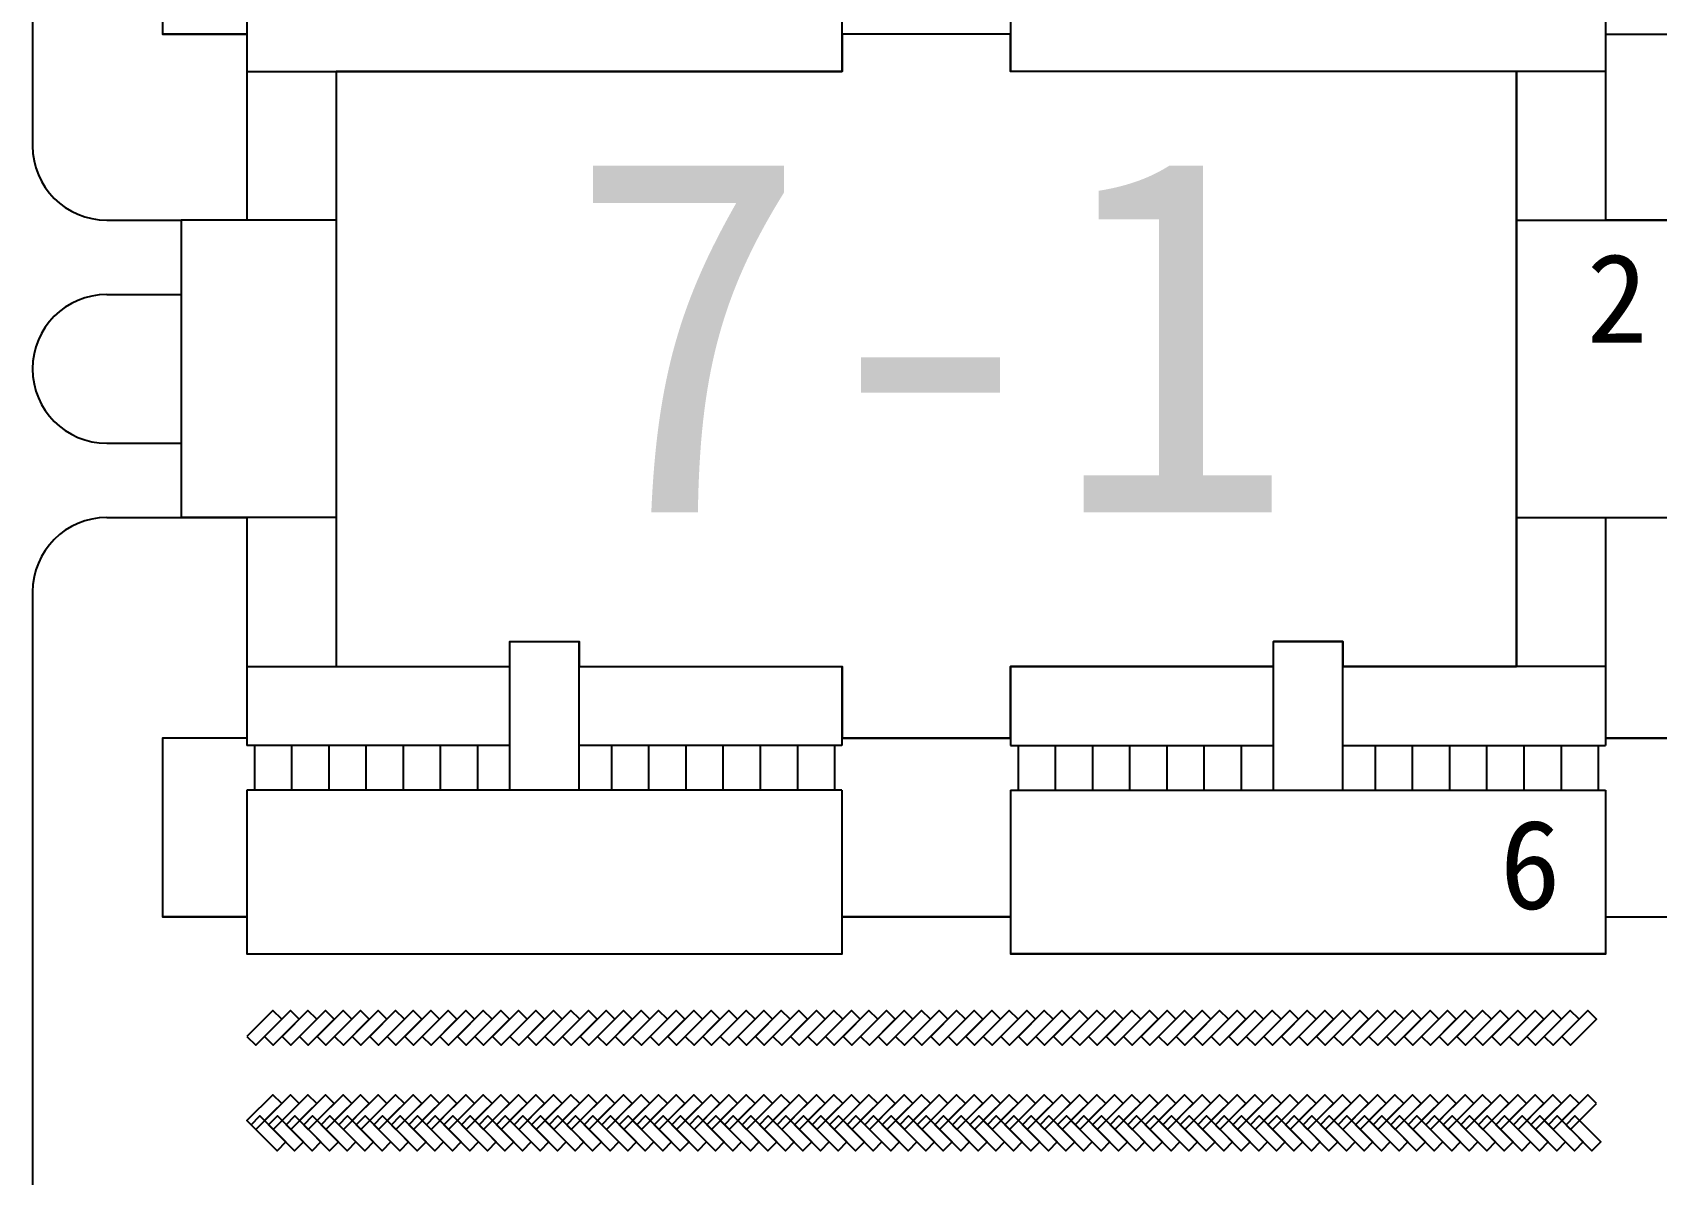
# Model space of a CAD drawing. Extents: x 39009873 to 40242873, y -38938004 to -37205504.
# Drawn here: x 39335197 to 39400697, y -38193642 to -38147569 of the extents above; entities that cross this region are included whole.
import ezdxf

# ---------------------------------------------------------------- set-up
doc = ezdxf.new("R2010")
doc.units = 0
doc.header["$LTSCALE"] = 1000
doc.header["$MEASUREMENT"] = 0
for name, color, linetype in [('1-CEG', 220, 'CONTINUOUS'), ('PUB_TEXT', 4, 'CONTINUOUS'), ('人行道', 251, 'CONTINUOUS'), ('地面非机动车', 2, 'CONTINUOUS'), ('建筑屋顶', 2, 'CONTINUOUS'), ('建筑轮廓', 254, 'CONTINUOUS')]:
    doc.layers.add(name, color=color, linetype=linetype)
doc.styles.add('-黑体', font='SIMHEI.TTF')

# ---------------------------------------------------------------- blocks, each defined once
blk = doc.blocks.new('333')
at = {"layer": '建筑屋顶', "linetype": 'Continuous', "ltscale": 10}
for p, q in [((-280647, 1070561), (-277847, 1070561)), ((-280647, 1064561), (-280647, 1070561)), ((-277847, 1064561), (-277847, 1070561)), ((-247047, 1070561), (-249847, 1070561)), ((-249847, 1064561), (-249847, 1070561)), ((-247047, 1064561), (-247047, 1070561)), ((-291247, 1069561), (-280647, 1069561)), ((-291247, 1069561), (-291247, 1066361)), ((-277847, 1069561), (-267247, 1069561)), ((-267247, 1069561), (-267247, 1066361)), ((-249847, 1069561), (-260447, 1069561)), ((-260447, 1069561), (-260447, 1066361)), ((-236447, 1069561), (-247047, 1069561)), ((-236447, 1069561), (-236447, 1066361)), ((-294647, 1066661), (-294647, 1059461)), ((-291247, 1066661), (-294647, 1066661)), ((-280647, 1066361), (-291247, 1066361)), ((-290947, 1066361), (-290947, 1064561)), ((-289447, 1066361), (-289447, 1064561)), ((-287947, 1066361), (-287947, 1064561)), ((-286447, 1066361), (-286447, 1064561)), ((-284947, 1066361), (-284947, 1064561)), ((-283447, 1066361), (-283447, 1064561)), ((-281947, 1066361), (-281947, 1064561)), ((-267247, 1066361), (-277847, 1066361)), ((-276547, 1066361), (-276547, 1064561)), ((-275047, 1066361), (-275047, 1064561)), ((-273547, 1066361), (-273547, 1064561)), ((-272047, 1066361), (-272047, 1064561)), ((-270547, 1066361), (-270547, 1064561)), ((-269047, 1066361), (-269047, 1064561)), ((-267547, 1066361), (-267547, 1064561)), ((-260447, 1066661), (-267247, 1066661)), ((-260447, 1066361), (-249847, 1066361)), ((-260147, 1066361), (-260147, 1064561)), ((-258647, 1066361), (-258647, 1064561)), ((-257147, 1066361), (-257147, 1064561)), ((-255647, 1066361), (-255647, 1064561)), ((-254147, 1066361), (-254147, 1064561)), ((-252647, 1066361), (-252647, 1064561)), ((-251147, 1066361), (-251147, 1064561)), ((-247047, 1066361), (-236447, 1066361)), ((-245747, 1066361), (-245747, 1064561)), ((-244247, 1066361), (-244247, 1064561)), ((-242747, 1066361), (-242747, 1064561)), ((-241247, 1066361), (-241247, 1064561)), ((-239747, 1066361), (-239747, 1064561)), ((-238247, 1066361), (-238247, 1064561)), ((-236747, 1066361), (-236747, 1064561)), ((-236447, 1066661), (-233047, 1066661)), ((-233047, 1066661), (-233047, 1059461)), ((-267247, 1064561), (-291247, 1064561)), ((-291247, 1064561), (-291247, 1051961)), ((-267247, 1064561), (-267247, 1057961)), ((-260447, 1064561), (-236447, 1064561)), ((-260447, 1064561), (-260447, 1057961)), ((-236447, 1064561), (-236447, 1051961)), ((-291247, 1059461), (-294647, 1059461)), ((-260447, 1059461), (-267247, 1059461)), ((-236447, 1059461), (-233047, 1059461)), ((-291247, 1057961), (-267247, 1057961)), ((-287647, 1057961), (-287647, 1033961)), ((-236447, 1057961), (-260447, 1057961)), ((-240047, 1057961), (-240047, 1033961)), ((-293897, 1051961), (-293897, 1039961)), ((-287647, 1051961), (-293897, 1051961)), ((-240047, 1051961), (-233797, 1051961)), ((-233797, 1051961), (-233797, 1039961)), ((-287647, 1039961), (-293897, 1039961)), ((-291247, 1039961), (-291247, 1030761)), ((-240047, 1039961), (-233797, 1039961)), ((-236447, 1039961), (-236447, 1030761)), ((-280647, 1034961), (-277847, 1034961)), ((-280647, 1028961), (-280647, 1034961)), ((-277847, 1028961), (-277847, 1034961)), ((-247047, 1034961), (-249847, 1034961)), ((-249847, 1028961), (-249847, 1034961)), ((-247047, 1028961), (-247047, 1034961)), ((-291247, 1033961), (-280647, 1033961)), ((-277847, 1033961), (-267247, 1033961)), ((-267247, 1033961), (-267247, 1030761)), ((-249847, 1033961), (-260447, 1033961)), ((-260447, 1033961), (-260447, 1030761)), ((-236447, 1033961), (-247047, 1033961)), ((-294647, 1031061), (-294647, 1023861)), ((-291247, 1031061), (-294647, 1031061)), ((-260447, 1031061), (-267247, 1031061)), ((-236447, 1031061), (-233047, 1031061)), ((-233047, 1031061), (-233047, 1023861)), ((-280647, 1030761), (-291247, 1030761)), ((-290947, 1030761), (-290947, 1028961)), ((-289447, 1030761), (-289447, 1028961)), ((-287947, 1030761), (-287947, 1028961)), ((-286447, 1030761), (-286447, 1028961)), ((-284947, 1030761), (-284947, 1028961)), ((-283447, 1030761), (-283447, 1028961)), ((-281947, 1030761), (-281947, 1028961)), ((-267247, 1030761), (-277847, 1030761)), ((-276547, 1030761), (-276547, 1028961)), ((-275047, 1030761), (-275047, 1028961)), ((-273547, 1030761), (-273547, 1028961)), ((-272047, 1030761), (-272047, 1028961)), ((-270547, 1030761), (-270547, 1028961)), ((-269047, 1030761), (-269047, 1028961)), ((-267547, 1030761), (-267547, 1028961)), ((-260447, 1030761), (-249847, 1030761)), ((-260147, 1030761), (-260147, 1028961)), ((-258647, 1030761), (-258647, 1028961)), ((-257147, 1030761), (-257147, 1028961)), ((-255647, 1030761), (-255647, 1028961)), ((-254147, 1030761), (-254147, 1028961)), ((-252647, 1030761), (-252647, 1028961)), ((-251147, 1030761), (-251147, 1028961)), ((-247047, 1030761), (-236447, 1030761)), ((-245747, 1030761), (-245747, 1028961)), ((-244247, 1030761), (-244247, 1028961)), ((-242747, 1030761), (-242747, 1028961)), ((-241247, 1030761), (-241247, 1028961)), ((-239747, 1030761), (-239747, 1028961)), ((-238247, 1030761), (-238247, 1028961)), ((-236747, 1030761), (-236747, 1028961)), ((-267247, 1028961), (-291247, 1028961)), ((-291247, 1028961), (-291247, 1022361)), ((-267247, 1028961), (-267247, 1022361)), ((-260447, 1028961), (-236447, 1028961)), ((-260447, 1028961), (-260447, 1022361)), ((-236447, 1028961), (-236447, 1022361)), ((-291247, 1023861), (-294647, 1023861)), ((-260447, 1023861), (-267247, 1023861)), ((-236447, 1023861), (-233047, 1023861)), ((-291247, 1022361), (-267247, 1022361)), ((-236447, 1022361), (-260447, 1022361))]:
    blk.add_line(p, q, dxfattribs=at)

msp = doc.modelspace()

# ---------------------------------------------------------------- linework, layer by layer
at = {"layer": '人行道'}
for p, q in [((39335197, -38098941), (39335197, -38152141)), ((39338197, -38155141), (39341197, -38155141)), ((39338197, -38158141), (39341197, -38158141)), ((39335197, -38161141), (39335197, -38161141)), ((39338197, -38164141), (39341197, -38164141)), ((39338197, -38167141), (39341197, -38167141)), ((39335197, -38170141), (39335197, -38238341))]:
    msp.add_line(p, q, dxfattribs=at)
for centre, start, end in [((39338197, -38152141), 180, 270), ((39338197, -38161141), 90, 180), ((39338197, -38161141), 180, 270), ((39338197, -38170141), 90, 180)]:
    msp.add_arc(centre, 3000, start, end, dxfattribs=at)
at = {"layer": '地面非机动车', "linetype": 'Continuous', "ltscale": 10}
for points in [[(39343847, -38188068), (39344200, -38188421), (39345247, -38187375), (39344893, -38187021)], [(39344554, -38188068), (39344907, -38188421), (39345954, -38187375), (39345600, -38187021)], [(39345261, -38188068), (39345614, -38188421), (39346661, -38187375), (39346307, -38187021)], [(39345968, -38188068), (39346321, -38188421), (39347368, -38187375), (39347014, -38187021)], [(39346675, -38188068), (39347029, -38188421), (39348075, -38187375), (39347721, -38187021)], [(39347382, -38188068), (39347736, -38188421), (39348782, -38187375), (39348429, -38187021)], [(39348089, -38188068), (39348443, -38188421), (39349489, -38187375), (39349136, -38187021)], [(39348796, -38188068), (39349150, -38188421), (39350196, -38187375), (39349843, -38187021)], [(39349503, -38188068), (39349857, -38188421), (39350903, -38187375), (39350550, -38187021)], [(39350210, -38188068), (39350564, -38188421), (39351610, -38187375), (39351257, -38187021)], [(39350918, -38188068), (39351271, -38188421), (39352318, -38187375), (39351964, -38187021)], [(39351625, -38188068), (39351978, -38188421), (39353025, -38187375), (39352671, -38187021)], [(39352332, -38188068), (39352685, -38188421), (39353732, -38187375), (39353378, -38187021)], [(39353039, -38188068), (39353392, -38188421), (39354439, -38187375), (39354085, -38187021)], [(39353746, -38188068), (39354100, -38188421), (39355146, -38187375), (39354792, -38187021)], [(39354453, -38188068), (39354807, -38188421), (39355853, -38187375), (39355500, -38187021)], [(39355160, -38188068), (39355514, -38188421), (39356560, -38187375), (39356207, -38187021)], [(39355867, -38188068), (39356221, -38188421), (39357267, -38187375), (39356914, -38187021)], [(39356574, -38188068), (39356928, -38188421), (39357974, -38187375), (39357621, -38187021)], [(39357282, -38188068), (39357635, -38188421), (39358682, -38187375), (39358328, -38187021)], [(39357989, -38188068), (39358342, -38188421), (39359389, -38187375), (39359035, -38187021)], [(39358696, -38188068), (39359049, -38188421), (39360096, -38187375), (39359742, -38187021)], [(39359403, -38188068), (39359756, -38188421), (39360803, -38187375), (39360449, -38187021)], [(39360110, -38188068), (39360464, -38188421), (39361510, -38187375), (39361156, -38187021)], [(39360817, -38188068), (39361171, -38188421), (39362217, -38187375), (39361864, -38187021)], [(39361524, -38188068), (39361878, -38188421), (39362924, -38187375), (39362571, -38187021)], [(39362231, -38188068), (39362585, -38188421), (39363631, -38187375), (39363278, -38187021)], [(39362938, -38188068), (39363292, -38188421), (39364338, -38187375), (39363985, -38187021)], [(39363646, -38188068), (39363999, -38188421), (39365046, -38187375), (39364692, -38187021)], [(39364353, -38188068), (39364706, -38188421), (39365753, -38187375), (39365399, -38187021)], [(39365060, -38188068), (39365413, -38188421), (39366460, -38187375), (39366106, -38187021)], [(39365767, -38188068), (39366120, -38188421), (39367167, -38187375), (39366813, -38187021)], [(39366474, -38188068), (39366828, -38188421), (39367874, -38187375), (39367520, -38187021)], [(39367181, -38188068), (39367535, -38188421), (39368581, -38187375), (39368228, -38187021)], [(39367888, -38188068), (39368242, -38188421), (39369288, -38187375), (39368935, -38187021)], [(39368595, -38188068), (39368949, -38188421), (39369995, -38187375), (39369642, -38187021)], [(39369302, -38188068), (39369656, -38188421), (39370702, -38187375), (39370349, -38187021)], [(39370009, -38188068), (39370363, -38188421), (39371409, -38187375), (39371056, -38187021)], [(39370717, -38188068), (39371070, -38188421), (39372117, -38187375), (39371763, -38187021)], [(39371424, -38188068), (39371777, -38188421), (39372824, -38187375), (39372470, -38187021)], [(39372131, -38188068), (39372484, -38188421), (39373531, -38187375), (39373177, -38187021)], [(39372838, -38188068), (39373191, -38188421), (39374238, -38187375), (39373884, -38187021)], [(39373545, -38188068), (39373899, -38188421), (39374945, -38187375), (39374591, -38187021)], [(39374252, -38188068), (39374606, -38188421), (39375652, -38187375), (39375299, -38187021)], [(39374959, -38188068), (39375313, -38188421), (39376359, -38187375), (39376006, -38187021)], [(39375666, -38188068), (39376020, -38188421), (39377066, -38187375), (39376713, -38187021)], [(39376373, -38188068), (39376727, -38188421), (39377773, -38187375), (39377420, -38187021)], [(39377081, -38188068), (39377434, -38188421), (39378481, -38187375), (39378127, -38187021)], [(39377788, -38188068), (39378141, -38188421), (39379188, -38187375), (39378834, -38187021)], [(39378495, -38188068), (39378848, -38188421), (39379895, -38187375), (39379541, -38187021)], [(39379202, -38188068), (39379555, -38188421), (39380602, -38187375), (39380248, -38187021)], [(39379909, -38188068), (39380263, -38188421), (39381309, -38187375), (39380955, -38187021)], [(39380616, -38188068), (39380970, -38188421), (39382016, -38187375), (39381663, -38187021)], [(39381323, -38188068), (39381677, -38188421), (39382723, -38187375), (39382370, -38187021)], [(39382030, -38188068), (39382384, -38188421), (39383430, -38187375), (39383077, -38187021)], [(39382737, -38188068), (39383091, -38188421), (39384137, -38187375), (39383784, -38187021)], [(39383445, -38188068), (39383798, -38188421), (39384845, -38187375), (39384491, -38187021)], [(39384152, -38188068), (39384505, -38188421), (39385552, -38187375), (39385198, -38187021)], [(39384859, -38188068), (39385212, -38188421), (39386259, -38187375), (39385905, -38187021)], [(39385566, -38188068), (39385919, -38188421), (39386966, -38187375), (39386612, -38187021)], [(39386273, -38188068), (39386626, -38188421), (39387673, -38187375), (39387319, -38187021)], [(39386980, -38188068), (39387334, -38188421), (39388380, -38187375), (39388026, -38187021)], [(39387687, -38188068), (39388041, -38188421), (39389087, -38187375), (39388734, -38187021)], [(39388394, -38188068), (39388748, -38188421), (39389794, -38187375), (39389441, -38187021)], [(39389101, -38188068), (39389455, -38188421), (39390501, -38187375), (39390148, -38187021)], [(39389808, -38188068), (39390162, -38188421), (39391208, -38187375), (39390855, -38187021)], [(39390516, -38188068), (39390869, -38188421), (39391916, -38187375), (39391562, -38187021)], [(39391223, -38188068), (39391576, -38188421), (39392623, -38187375), (39392269, -38187021)], [(39391930, -38188068), (39392283, -38188421), (39393330, -38187375), (39392976, -38187021)], [(39392637, -38188068), (39392990, -38188421), (39394037, -38187375), (39393683, -38187021)], [(39393344, -38188068), (39393698, -38188421), (39394744, -38187375), (39394390, -38187021)], [(39394051, -38188068), (39394405, -38188421), (39395451, -38187375), (39395098, -38187021)], [(39394758, -38188068), (39395112, -38188421), (39396158, -38187375), (39395805, -38187021)], [(39395465, -38188068), (39395819, -38188421), (39396865, -38187375), (39396512, -38187021)], [(39396172, -38188068), (39396526, -38188421), (39397572, -38187375), (39397219, -38187021)], [(39396880, -38188068), (39397233, -38188421), (39398280, -38187375), (39397926, -38187021)], [(39345247, -38190775), (39344893, -38190421), (39343847, -38191468), (39344200, -38191821)], [(39345954, -38190775), (39345600, -38190421), (39344554, -38191468), (39344907, -38191821)], [(39346661, -38190775), (39346307, -38190421), (39345261, -38191468), (39345614, -38191821)], [(39347368, -38190775), (39347014, -38190421), (39345968, -38191468), (39346321, -38191821)], [(39348075, -38190775), (39347721, -38190421), (39346675, -38191468), (39347029, -38191821)], [(39348782, -38190775), (39348429, -38190421), (39347382, -38191468), (39347736, -38191821)], [(39349489, -38190775), (39349136, -38190421), (39348089, -38191468), (39348443, -38191821)], [(39350196, -38190775), (39349843, -38190421), (39348796, -38191468), (39349150, -38191821)], [(39350903, -38190775), (39350550, -38190421), (39349503, -38191468), (39349857, -38191821)], [(39351610, -38190775), (39351257, -38190421), (39350210, -38191468), (39350564, -38191821)], [(39352318, -38190775), (39351964, -38190421), (39350918, -38191468), (39351271, -38191821)], [(39353025, -38190775), (39352671, -38190421), (39351625, -38191468), (39351978, -38191821)], [(39353732, -38190775), (39353378, -38190421), (39352332, -38191468), (39352685, -38191821)], [(39354439, -38190775), (39354085, -38190421), (39353039, -38191468), (39353392, -38191821)], [(39355146, -38190775), (39354792, -38190421), (39353746, -38191468), (39354100, -38191821)], [(39355146, -38190775), (39354792, -38190421), (39353746, -38191468), (39354100, -38191821)], [(39355853, -38190775), (39355500, -38190421), (39354453, -38191468), (39354807, -38191821)], [(39356560, -38190775), (39356207, -38190421), (39355160, -38191468), (39355514, -38191821)], [(39357267, -38190775), (39356914, -38190421), (39355867, -38191468), (39356221, -38191821)], [(39357974, -38190775), (39357621, -38190421), (39356574, -38191468), (39356928, -38191821)], [(39358682, -38190775), (39358328, -38190421), (39357282, -38191468), (39357635, -38191821)], [(39359389, -38190775), (39359035, -38190421), (39357989, -38191468), (39358342, -38191821)], [(39360096, -38190775), (39359742, -38190421), (39358696, -38191468), (39359049, -38191821)], [(39360803, -38190775), (39360449, -38190421), (39359403, -38191468), (39359756, -38191821)], [(39361510, -38190775), (39361156, -38190421), (39360110, -38191468), (39360464, -38191821)], [(39362217, -38190775), (39361864, -38190421), (39360817, -38191468), (39361171, -38191821)], [(39362924, -38190775), (39362571, -38190421), (39361524, -38191468), (39361878, -38191821)], [(39363631, -38190775), (39363278, -38190421), (39362231, -38191468), (39362585, -38191821)], [(39364338, -38190775), (39363985, -38190421), (39362938, -38191468), (39363292, -38191821)], [(39364338, -38190775), (39363985, -38190421), (39362938, -38191468), (39363292, -38191821)], [(39365046, -38190775), (39364692, -38190421), (39363646, -38191468), (39363999, -38191821)], [(39365753, -38190775), (39365399, -38190421), (39364353, -38191468), (39364706, -38191821)], [(39366460, -38190775), (39366106, -38190421), (39365060, -38191468), (39365413, -38191821)], [(39367167, -38190775), (39366813, -38190421), (39365767, -38191468), (39366120, -38191821)], [(39367874, -38190775), (39367520, -38190421), (39366474, -38191468), (39366828, -38191821)], [(39368581, -38190775), (39368228, -38190421), (39367181, -38191468), (39367535, -38191821)], [(39369288, -38190775), (39368935, -38190421), (39367888, -38191468), (39368242, -38191821)], [(39369995, -38190775), (39369642, -38190421), (39368595, -38191468), (39368949, -38191821)], [(39370702, -38190775), (39370349, -38190421), (39369302, -38191468), (39369656, -38191821)], [(39371409, -38190775), (39371056, -38190421), (39370009, -38191468), (39370363, -38191821)], [(39372117, -38190775), (39371763, -38190421), (39370717, -38191468), (39371070, -38191821)], [(39372824, -38190775), (39372470, -38190421), (39371424, -38191468), (39371777, -38191821)], [(39373531, -38190775), (39373177, -38190421), (39372131, -38191468), (39372484, -38191821)], [(39373531, -38190775), (39373177, -38190421), (39372131, -38191468), (39372484, -38191821)], [(39374238, -38190775), (39373884, -38190421), (39372838, -38191468), (39373191, -38191821)], [(39374945, -38190775), (39374591, -38190421), (39373545, -38191468), (39373899, -38191821)], [(39375652, -38190775), (39375299, -38190421), (39374252, -38191468), (39374606, -38191821)], [(39376359, -38190775), (39376006, -38190421), (39374959, -38191468), (39375313, -38191821)], [(39377066, -38190775), (39376713, -38190421), (39375666, -38191468), (39376020, -38191821)], [(39377773, -38190775), (39377420, -38190421), (39376373, -38191468), (39376727, -38191821)], [(39378481, -38190775), (39378127, -38190421), (39377081, -38191468), (39377434, -38191821)], [(39379188, -38190775), (39378834, -38190421), (39377788, -38191468), (39378141, -38191821)], [(39379895, -38190775), (39379541, -38190421), (39378495, -38191468), (39378848, -38191821)], [(39380602, -38190775), (39380248, -38190421), (39379202, -38191468), (39379555, -38191821)], [(39381309, -38190775), (39380955, -38190421), (39379909, -38191468), (39380263, -38191821)], [(39382016, -38190775), (39381663, -38190421), (39380616, -38191468), (39380970, -38191821)], [(39382723, -38190775), (39382370, -38190421), (39381323, -38191468), (39381677, -38191821)], [(39382723, -38190775), (39382370, -38190421), (39381323, -38191468), (39381677, -38191821)], [(39383430, -38190775), (39383077, -38190421), (39382030, -38191468), (39382384, -38191821)], [(39384137, -38190775), (39383784, -38190421), (39382737, -38191468), (39383091, -38191821)], [(39384845, -38190775), (39384491, -38190421), (39383445, -38191468), (39383798, -38191821)], [(39385552, -38190775), (39385198, -38190421), (39384152, -38191468), (39384505, -38191821)], [(39386259, -38190775), (39385905, -38190421), (39384859, -38191468), (39385212, -38191821)], [(39386966, -38190775), (39386612, -38190421), (39385566, -38191468), (39385919, -38191821)], [(39387673, -38190775), (39387319, -38190421), (39386273, -38191468), (39386626, -38191821)], [(39388380, -38190775), (39388026, -38190421), (39386980, -38191468), (39387334, -38191821)], [(39389087, -38190775), (39388734, -38190421), (39387687, -38191468), (39388041, -38191821)], [(39389794, -38190775), (39389441, -38190421), (39388394, -38191468), (39388748, -38191821)], [(39390501, -38190775), (39390148, -38190421), (39389101, -38191468), (39389455, -38191821)], [(39391208, -38190775), (39390855, -38190421), (39389808, -38191468), (39390162, -38191821)], [(39391916, -38190775), (39391562, -38190421), (39390516, -38191468), (39390869, -38191821)], [(39392623, -38190775), (39392269, -38190421), (39391223, -38191468), (39391576, -38191821)], [(39393330, -38190775), (39392976, -38190421), (39391930, -38191468), (39392283, -38191821)], [(39394037, -38190775), (39393683, -38190421), (39392637, -38191468), (39392990, -38191821)], [(39394744, -38190775), (39394390, -38190421), (39393344, -38191468), (39393698, -38191821)], [(39395451, -38190775), (39395098, -38190421), (39394051, -38191468), (39394405, -38191821)], [(39396158, -38190775), (39395805, -38190421), (39394758, -38191468), (39395112, -38191821)], [(39396865, -38190775), (39396512, -38190421), (39395465, -38191468), (39395819, -38191821)], [(39397572, -38190775), (39397219, -38190421), (39396172, -38191468), (39396526, -38191821)], [(39398280, -38190775), (39397926, -38190421), (39396880, -38191468), (39397233, -38191821)], [(39344014, -38191635), (39344367, -38191281), (39345414, -38192328), (39345060, -38192681)], [(39344721, -38191635), (39345074, -38191281), (39346121, -38192328), (39345767, -38192681)], [(39345428, -38191635), (39345781, -38191281), (39346828, -38192328), (39346474, -38192681)], [(39346135, -38191635), (39346489, -38191281), (39347535, -38192328), (39347181, -38192681)], [(39346842, -38191635), (39347196, -38191281), (39348242, -38192328), (39347889, -38192681)], [(39347549, -38191635), (39347903, -38191281), (39348949, -38192328), (39348596, -38192681)], [(39348256, -38191635), (39348610, -38191281), (39349656, -38192328), (39349303, -38192681)], [(39348963, -38191635), (39349317, -38191281), (39350363, -38192328), (39350010, -38192681)], [(39349670, -38191635), (39350024, -38191281), (39351070, -38192328), (39350717, -38192681)], [(39350378, -38191635), (39350731, -38191281), (39351778, -38192328), (39351424, -38192681)], [(39351085, -38191635), (39351438, -38191281), (39352485, -38192328), (39352131, -38192681)], [(39351792, -38191635), (39352145, -38191281), (39353192, -38192328), (39352838, -38192681)], [(39352499, -38191635), (39352852, -38191281), (39353899, -38192328), (39353545, -38192681)], [(39353206, -38191635), (39353560, -38191281), (39354606, -38192328), (39354252, -38192681)], [(39353913, -38191635), (39354267, -38191281), (39355313, -38192328), (39354960, -38192681)], [(39354620, -38191635), (39354974, -38191281), (39356020, -38192328), (39355667, -38192681)], [(39355327, -38191635), (39355681, -38191281), (39356727, -38192328), (39356374, -38192681)], [(39356034, -38191635), (39356388, -38191281), (39357434, -38192328), (39357081, -38192681)], [(39356742, -38191635), (39357095, -38191281), (39358142, -38192328), (39357788, -38192681)], [(39357449, -38191635), (39357802, -38191281), (39358849, -38192328), (39358495, -38192681)], [(39358156, -38191635), (39358509, -38191281), (39359556, -38192328), (39359202, -38192681)], [(39358863, -38191635), (39359216, -38191281), (39360263, -38192328), (39359909, -38192681)], [(39359570, -38191635), (39359924, -38191281), (39360970, -38192328), (39360616, -38192681)], [(39360277, -38191635), (39360631, -38191281), (39361677, -38192328), (39361324, -38192681)], [(39360984, -38191635), (39361338, -38191281), (39362384, -38192328), (39362031, -38192681)], [(39361691, -38191635), (39362045, -38191281), (39363091, -38192328), (39362738, -38192681)], [(39362398, -38191635), (39362752, -38191281), (39363798, -38192328), (39363445, -38192681)], [(39363106, -38191635), (39363459, -38191281), (39364506, -38192328), (39364152, -38192681)], [(39363813, -38191635), (39364166, -38191281), (39365213, -38192328), (39364859, -38192681)], [(39364520, -38191635), (39364873, -38191281), (39365920, -38192328), (39365566, -38192681)], [(39365227, -38191635), (39365580, -38191281), (39366627, -38192328), (39366273, -38192681)], [(39365934, -38191635), (39366288, -38191281), (39367334, -38192328), (39366980, -38192681)], [(39366641, -38191635), (39366995, -38191281), (39368041, -38192328), (39367688, -38192681)], [(39367348, -38191635), (39367702, -38191281), (39368748, -38192328), (39368395, -38192681)], [(39368055, -38191635), (39368409, -38191281), (39369455, -38192328), (39369102, -38192681)], [(39368762, -38191635), (39369116, -38191281), (39370162, -38192328), (39369809, -38192681)], [(39369469, -38191635), (39369823, -38191281), (39370869, -38192328), (39370516, -38192681)], [(39370177, -38191635), (39370530, -38191281), (39371577, -38192328), (39371223, -38192681)], [(39370884, -38191635), (39371237, -38191281), (39372284, -38192328), (39371930, -38192681)], [(39371591, -38191635), (39371944, -38191281), (39372991, -38192328), (39372637, -38192681)], [(39372298, -38191635), (39372651, -38191281), (39373698, -38192328), (39373344, -38192681)], [(39373005, -38191635), (39373359, -38191281), (39374405, -38192328), (39374051, -38192681)], [(39373712, -38191635), (39374066, -38191281), (39375112, -38192328), (39374759, -38192681)], [(39374419, -38191635), (39374773, -38191281), (39375819, -38192328), (39375466, -38192681)], [(39375126, -38191635), (39375480, -38191281), (39376526, -38192328), (39376173, -38192681)], [(39375833, -38191635), (39376187, -38191281), (39377233, -38192328), (39376880, -38192681)], [(39376541, -38191635), (39376894, -38191281), (39377941, -38192328), (39377587, -38192681)], [(39377248, -38191635), (39377601, -38191281), (39378648, -38192328), (39378294, -38192681)], [(39377955, -38191635), (39378308, -38191281), (39379355, -38192328), (39379001, -38192681)], [(39378662, -38191635), (39379015, -38191281), (39380062, -38192328), (39379708, -38192681)], [(39379369, -38191635), (39379723, -38191281), (39380769, -38192328), (39380415, -38192681)], [(39380076, -38191635), (39380430, -38191281), (39381476, -38192328), (39381123, -38192681)], [(39380783, -38191635), (39381137, -38191281), (39382183, -38192328), (39381830, -38192681)], [(39381490, -38191635), (39381844, -38191281), (39382890, -38192328), (39382537, -38192681)], [(39382197, -38191635), (39382551, -38191281), (39383597, -38192328), (39383244, -38192681)], [(39382905, -38191635), (39383258, -38191281), (39384305, -38192328), (39383951, -38192681)], [(39383612, -38191635), (39383965, -38191281), (39385012, -38192328), (39384658, -38192681)], [(39384319, -38191635), (39384672, -38191281), (39385719, -38192328), (39385365, -38192681)], [(39385026, -38191635), (39385379, -38191281), (39386426, -38192328), (39386072, -38192681)], [(39385733, -38191635), (39386086, -38191281), (39387133, -38192328), (39386779, -38192681)], [(39386440, -38191635), (39386794, -38191281), (39387840, -38192328), (39387486, -38192681)], [(39387147, -38191635), (39387501, -38191281), (39388547, -38192328), (39388194, -38192681)], [(39387854, -38191635), (39388208, -38191281), (39389254, -38192328), (39388901, -38192681)], [(39388561, -38191635), (39388915, -38191281), (39389961, -38192328), (39389608, -38192681)], [(39389268, -38191635), (39389622, -38191281), (39390668, -38192328), (39390315, -38192681)], [(39389976, -38191635), (39390329, -38191281), (39391376, -38192328), (39391022, -38192681)], [(39390683, -38191635), (39391036, -38191281), (39392083, -38192328), (39391729, -38192681)], [(39391390, -38191635), (39391743, -38191281), (39392790, -38192328), (39392436, -38192681)], [(39392097, -38191635), (39392450, -38191281), (39393497, -38192328), (39393143, -38192681)], [(39392804, -38191635), (39393158, -38191281), (39394204, -38192328), (39393850, -38192681)], [(39393511, -38191635), (39393865, -38191281), (39394911, -38192328), (39394558, -38192681)], [(39394218, -38191635), (39394572, -38191281), (39395618, -38192328), (39395265, -38192681)], [(39394925, -38191635), (39395279, -38191281), (39396325, -38192328), (39395972, -38192681)], [(39395632, -38191635), (39395986, -38191281), (39397032, -38192328), (39396679, -38192681)], [(39396340, -38191635), (39396693, -38191281), (39397740, -38192328), (39397386, -38192681)], [(39397047, -38191635), (39397400, -38191281), (39398447, -38192328), (39398093, -38192681)]]:
    msp.add_lwpolyline(points, close=True, dxfattribs=at)
at = {"layer": '建筑轮廓', "ltscale": 10}
for points in [[(39343847, -38137541), (39343847, -38140441), (39340447, -38140441), (39340447, -38147641), (39343847, -38147641), (39343847, -38155141), (39341197, -38155141), (39341197, -38167141), (39343847, -38167141), (39343847, -38176041), (39340447, -38176041), (39340447, -38183241), (39343847, -38183241), (39343847, -38184741), (39367847, -38184741), (39367847, -38183241), (39374647, -38183241), (39374647, -38184741), (39398647, -38184741), (39398647, -38183241), (39402047, -38183241)], [(39347447, -38149141), (39347447, -38173141), (39354447, -38173141), (39354447, -38172141), (39357247, -38172141), (39357247, -38173141), (39367847, -38173141), (39367847, -38176041), (39374647, -38176041), (39374647, -38173141), (39385247, -38173141), (39385247, -38172141), (39388047, -38172141), (39388047, -38173141), (39395047, -38173141), (39395047, -38149141), (39374647, -38149141), (39374647, -38147641), (39367847, -38147641), (39367847, -38149141), (39347447, -38149141)], [(39401297, -38155141), (39398647, -38155141), (39398647, -38147641), (39402047, -38147641)], [(39402047, -38176041), (39398647, -38176041), (39398647, -38167141), (39401297, -38167141)]]:
    msp.add_lwpolyline(points, dxfattribs=at)

# ---------------------------------------------------------------- block references
at = {"layer": '建筑屋顶', "linetype": 'Continuous', "lineweight": -3, "ltscale": 10}
msp.add_blockref('333', (39635093, -39207102), dxfattribs=at)

# ---------------------------------------------------------------- texts
at = {"layer": '1-CEG', "style": '-黑体'}
for s, p in [('2', (39397884, -38160084)), ('6', (39394380, -38182929))]:
    msp.add_text(s, height=3600, dxfattribs=at).set_placement(p)
at = {"layer": 'PUB_TEXT', "color": 2, "style": '-黑体'}
msp.add_text('7-1', height=14400, dxfattribs=at).set_placement((39356726, -38166925))

doc.saveas('drawing.dxf')
